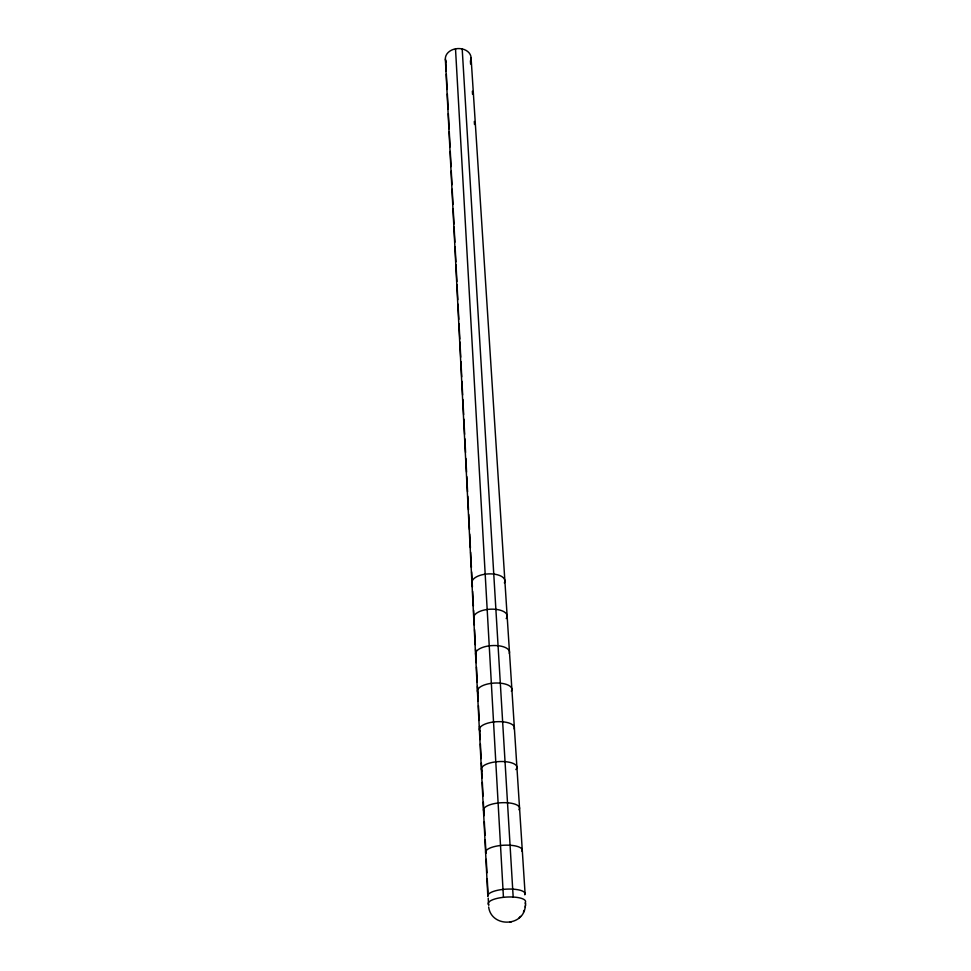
<?xml version="1.0" encoding="UTF-8"?>
<svg xmlns="http://www.w3.org/2000/svg" width="971" height="971" viewBox="0 0 971 971"><rect width="100%" height="100%" fill="white"/><g stroke="black" fill="none" stroke-linecap="round" stroke-linejoin="round"><path stroke-width="1.46" d="M525.457 905.421L525.639 903.297M488.656 906.987C491.277 927.475 523.235 927.05 525.275 906.574M525.202 907.035L525.529 904.936M523.454 912.085L524.291 910.179M519.109 917.777L520.517 916.369M510.054 922.183L511.195 921.952M471.069 57.702L525.093 893.806M470.619 64.074L470.425 61.052A12.878 9.746 -3.3 0 0 457.742 48.574A12.878 9.746 -3.3 0 0 446.332 62.314M472.367 91.262L472.561 94.284M474.309 121.46L474.503 124.482M462.196 48.938L513.174 897.034M455.508 48.841L503.439 897.325M445.665 60.724L446.199 71.308M446.357 74.33L447.121 89.453M447.352 93.993L448.117 109.116M448.347 113.656L449.124 128.779M449.27 131.801L450.046 146.924M450.277 151.464L451.042 166.587M451.272 171.127L451.964 184.733M452.195 189.272L452.959 204.396M453.19 208.935L453.967 224.058M454.112 227.08L454.889 242.204M455.12 246.743L455.885 261.867M456.042 264.889L456.88 281.529M457.038 284.552L457.802 299.675M458.033 304.214L458.81 319.338M459.04 323.877L459.805 339M459.963 342.023L460.727 357.146M460.958 361.685L461.723 376.809M461.953 381.336L462.645 394.954M462.876 399.494L463.653 414.617M463.883 419.156L464.648 434.28M464.878 438.807L465.57 452.425M465.874 458.47L466.565 472.088M466.796 476.615L467.573 491.751M467.804 496.278L468.495 509.896M468.726 514.436L469.491 529.559M469.721 534.086L470.413 547.705M470.644 552.244L471.408 567.367M471.639 571.895L472.404 586.921M472.634 591.303L473.375 605.916M473.593 610.31L474.346 625.093M474.576 629.609L475.341 644.659M475.572 649.174L476.251 662.647M476.482 667.101L477.234 681.994M477.465 686.461L478.218 701.268M478.448 705.699L479.189 720.458M479.492 726.357L480.16 739.574M480.39 743.968L481.131 758.618M481.361 763.024L482.114 777.905M482.344 782.444L483.036 796.05M483.34 802.095L484.031 815.689M484.335 821.709L485.027 835.254M485.257 839.769L485.949 853.315A18.364 5.984 -3.3 0 1 503.718 845.231A18.364 5.984 -3.3 0 1 522.01 851.312M486.253 859.311L486.932 872.82M487.248 878.828L487.928 892.337M488.219 898.139L488.559 904.681M445.361 59.037L487.806 895.881M472.258 583.996A16.495 7.792 -3.3 0 1 488.777 573.885A16.495 7.792 -3.3 0 1 504.362 582.916M474.394 619.704A16.75 7.586 -3.3 0 1 490.828 609.181A16.75 7.586 -3.3 0 1 506.194 618.6M484.177 811.683A18.073 6.312 -3.3 0 1 501.267 802.738A18.073 6.312 -3.3 0 1 518.951 809.765M482.102 770.889A17.794 6.603 -3.3 0 1 499.664 761.543A17.794 6.603 -3.3 0 1 515.88 769.578M480.087 731.345A17.514 6.882 -3.3 0 1 495.829 721.756A17.514 6.882 -3.3 0 1 514.108 728.893M478.133 693.003A17.247 7.137 -3.3 0 1 494.36 683.062A17.247 7.137 -3.3 0 1 511.329 691.182M487.915 896.367A18.667 5.644 -3.3 0 1 507.068 889.108A18.667 5.644 -3.3 0 1 524.813 894.801M476.239 655.801A16.992 7.367 -3.3 0 1 491.46 645.63A16.992 7.367 -3.3 0 1 509.241 653.374M488.935 905.13A18.728 5.583 -3.3 0 1 506.704 897.058A18.728 5.583 -3.3 0 1 524.959 903.127"/></g></svg>
